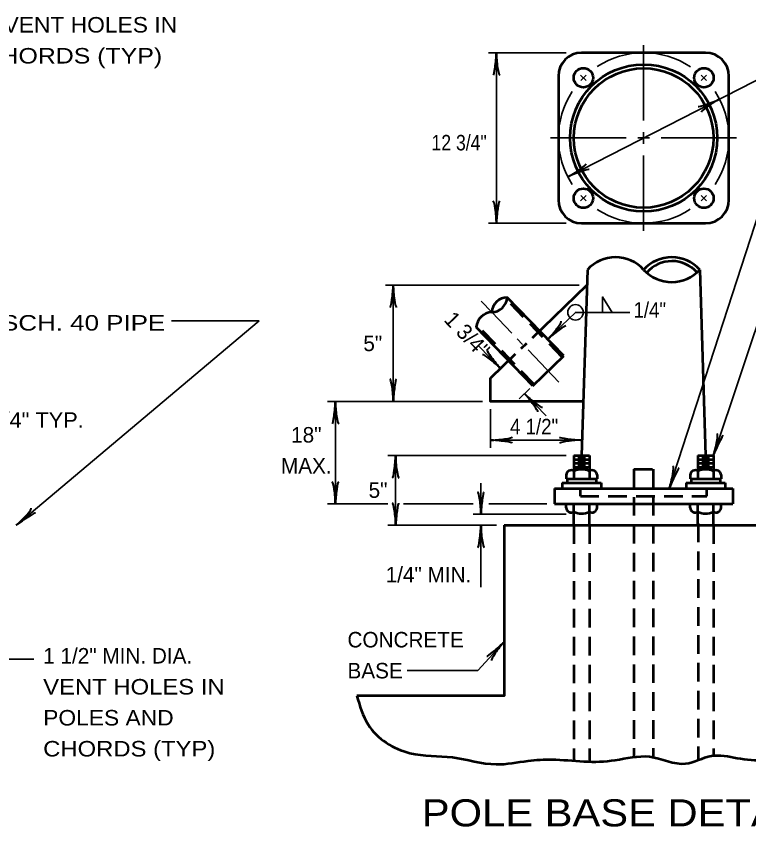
# Model space of a CAD drawing. Extents: x -1 to 679, y -1 to 440.
# Drawn here: x 188.1 to 282.7, y 99.8 to 204.5 of the extents above; entities that cross this region are included whole.
import ezdxf
from ezdxf.enums import TextEntityAlignment as Align

# ---------------------------------------------------------------- set-up
doc = ezdxf.new("R2010")
doc.units = 0
doc.header["$LTSCALE"] = 0.8
doc.linetypes.add('MEDIUM_DASHED', pattern=[4.5, 3, -1.5])
doc.layers.add('1', color=7, linetype='Continuous', lineweight=53)

msp = doc.modelspace()

# ---------------------------------------------------------------- linework, layer by layer
at = {"layer": '1', "lineweight": 35}
for p, q in [((269.1123, 200.7398), (269.1123, 190.9898)), ((259.1123, 199.7398), (249.1122, 199.7398)), ((250.1122, 199.7398), (250.1122, 177.7398)), ((285.127, 196.9573), (259.3254, 183.718)), ((260.9805, 196.8715), (261.6875, 196.1645)), ((277.2439, 196.8715), (276.5369, 196.1645)), ((257.1123, 188.7398), (266.8623, 188.7398)), ((271.3623, 188.7398), (281.1123, 188.7398)), ((269.1123, 186.4898), (269.1123, 176.7398)), ((261.6876, 181.3152), (260.9806, 180.6082)), ((276.5368, 181.3152), (277.2439, 180.6082)), ((259.1123, 177.7398), (249.1122, 177.7398)), ((278.1123, 147.7398), (286.1112, 171.6617)), ((260.7998, 169.7406), (235.7997, 169.7406)), ((236.7997, 169.7406), (236.7997, 154.7364)), ((249.513, 166.2403), (248.1258, 167.6811)), ((252.1137, 163.5388), (249.5129, 166.2403)), ((188.1734, 138.7652), (219.4793, 165.1549)), ((208.2017, 165.1549), (219.4793, 165.1549)), ((253.5009, 162.0981), (252.8073, 162.8185)), ((250.6271, 158.9843), (247.8528, 161.8658)), ((258.1824, 157.2354), (254.1944, 161.3777)), ((253.0632, 155.0832), (254.433, 156.4019)), ((256.5224, 152.861), (253.7482, 155.7426)), ((248.3308, 154.7364), (228.3308, 154.7364)), ((229.3308, 154.7364), (229.3308, 141.4898)), ((249.3308, 153.7364), (249.3308, 148.7364)), ((249.3308, 149.7364), (261.1433, 149.7364)), ((259.1123, 147.7398), (236.1122, 147.7398)), ((237.1122, 147.7398), (237.1122, 138.7398)), ((248.1215, 140.1595), (248.1215, 144.1595)), ((236.1122, 141.4898), (228.3308, 141.4898)), ((247.1215, 141.4898), (238.1122, 141.4898)), ((256.6123, 141.4898), (249.1215, 141.4898)), ((259.1215, 140.1595), (247.1215, 140.1595)), ((250.1122, 138.7398), (236.1122, 138.7398)), ((248.1215, 138.7398), (248.1215, 130.7398)), ((185.5452, 121.4394), (190.434, 121.4394))]:
    msp.add_line(p, q, dxfattribs=at)
at = {"layer": '1'}
for p, q in [((277.1123, 199.7398), (261.1123, 199.7398)), ((258.1123, 196.7398), (258.1123, 180.7398)), ((280.1123, 180.7398), (280.1123, 196.7398)), ((261.1123, 177.7398), (277.1123, 177.7398)), ((261.8623, 171.7398), (261.1122, 147.7398)), ((276.3623, 171.7398), (277.1123, 147.7398)), ((254.7548, 162.9582), (261.7998, 169.7406)), ((258.7974, 160.6037), (251.5151, 168.1678)), ((254.7932, 156.7487), (247.5107, 164.3127)), ((253.3141, 161.5712), (254.0345, 162.2647)), ((249.3308, 157.7364), (252.5937, 160.8776)), ((254.7932, 156.7487), (258.7974, 160.6037)), ((260.1123, 147.7398), (262.1123, 147.7398)), ((260.1123, 147.7398), (260.1123, 145.7398)), ((262.1123, 147.7398), (262.1123, 145.7398)), ((276.1123, 147.7398), (278.1123, 147.7398)), ((276.1123, 147.7398), (276.1123, 145.7398)), ((278.1123, 147.7398), (278.1123, 145.7398)), ((260.1123, 147.2398), (262.1123, 147.2398)), ((260.1123, 146.7398), (262.1123, 146.7398)), ((260.6123, 147.4898), (261.6123, 147.4898)), ((260.6123, 146.9898), (261.6123, 146.9898)), ((276.1123, 147.2398), (278.1123, 147.2398)), ((276.1123, 146.7398), (278.1123, 146.7398)), ((276.6123, 147.4898), (277.6123, 147.4898)), ((276.6123, 146.9898), (277.6123, 146.9898)), ((260.1123, 146.2398), (262.1123, 146.2398)), ((260.1123, 145.7398), (260.1123, 144.7398)), ((260.6123, 146.4898), (261.6123, 146.4898)), ((260.6123, 145.9898), (261.6123, 145.9898)), ((262.1123, 145.7398), (262.1123, 144.7398)), ((276.1123, 146.2398), (278.1123, 146.2398)), ((276.1123, 145.7398), (276.1123, 144.7398)), ((276.6123, 146.4898), (277.6123, 146.4898)), ((276.6123, 145.9898), (277.6123, 145.9898)), ((278.1123, 145.7398), (278.1123, 144.7398)), ((259.1123, 145.2398), (259.1123, 144.7398)), ((259.1123, 144.7398), (263.1123, 144.7398)), ((259.2373, 144.7398), (259.2373, 144.2398)), ((262.9873, 144.7398), (262.9873, 144.2398)), ((263.1123, 145.2398), (263.1123, 144.7398)), ((275.1123, 145.2398), (275.1123, 144.7398)), ((275.1123, 144.7398), (279.1123, 144.7398)), ((275.2373, 144.7398), (275.2373, 144.2398)), ((278.9873, 144.7398), (278.9873, 144.2398)), ((279.1123, 145.2398), (279.1123, 144.7398)), ((257.6123, 143.4898), (280.6123, 143.4898)), ((257.6123, 143.4898), (257.6123, 141.4898)), ((258.6123, 144.2398), (263.6123, 144.2398)), ((258.6123, 144.2398), (258.6123, 143.4898)), ((263.6123, 144.2398), (263.6123, 143.4898)), ((274.6123, 144.2398), (279.6123, 144.2398)), ((274.6123, 144.2398), (274.6123, 143.4898)), ((279.6123, 144.2398), (279.6123, 143.4898)), ((280.6123, 143.4898), (280.6123, 141.4898)), ((257.6123, 141.4898), (280.6123, 141.4898)), ((259.1123, 140.9898), (259.1123, 141.4898)), ((260.1123, 138.7398), (260.1123, 141.4898)), ((262.1123, 138.7398), (262.1123, 141.4898)), ((263.1123, 140.9898), (263.1123, 141.4898)), ((275.1123, 140.9898), (275.1123, 141.4898)), ((276.1123, 138.7398), (276.1123, 141.4898)), ((278.1123, 138.7398), (278.1123, 141.4898)), ((279.1123, 140.9898), (279.1123, 141.4898))]:
    msp.add_line(p, q, dxfattribs=at)
at = {"layer": '1', "linetype": 'MEDIUM_DASHED'}
for p, q in [((258.6172, 160.4302), (251.4701, 167.8537)), ((254.9732, 156.922), (247.5556, 164.6263)), ((267.8623, 145.9898), (267.8623, 108.6702)), ((267.8623, 145.9898), (270.3623, 145.9898)), ((270.3623, 145.9898), (270.3623, 108.8748)), ((260.9482, 142.4898), (260.9482, 143.4898)), ((277.2763, 142.4898), (277.2763, 143.4898)), ((260.9482, 142.4898), (277.2763, 142.4898)), ((260.1123, 138.7398), (260.1123, 108.3108)), ((262.1123, 138.7398), (262.1123, 108.2608)), ((276.1325, 138.9646), (276.1325, 108.4891)), ((278.1123, 138.7398), (278.1123, 108.9461))]:
    msp.add_line(p, q, dxfattribs=at)
at = {"layer": '1', "lineweight": 35}
for points in [[(269.1123, 189.4898), (269.1123, 188.7398), (269.1123, 187.9898)], [(268.3623, 188.7398), (269.1123, 188.7398), (269.8623, 188.7398)], [(272.4242, 143.4898), (285.7704, 184.6273), (289.5754, 184.6273)], [(263.8187, 166.2326), (263.8187, 168.2326), (265.0687, 166.2326)], [(256.7168, 162.7648), (260.3187, 166.2326), (267.3187, 166.2326)], [(251.1122, 123.7043), (247.7334, 119.9972), (238.5786, 119.9972)]]:
    msp.add_lwpolyline(points, dxfattribs=at)
at = {"layer": '1'}
for points in [[(261.3308, 154.7364), (249.3308, 154.7364), (249.3308, 157.7364)], [(251.1122, 138.7398), (251.1122, 116.7398), (232.1122, 116.7398)], [(251.1122, 138.7398), (287.1123, 138.7398), (287.1123, 108.7398)]]:
    msp.add_lwpolyline(points, dxfattribs=at)
for centre, radius in [((269.1123, 188.7398), 9.5), ((261.3341, 196.518), 1.25), ((269.1123, 188.7398), 9), ((276.8904, 196.518), 1.25), ((261.3341, 180.9617), 1.25), ((276.8904, 180.9617), 1.25)]:
    msp.add_circle(centre, radius, dxfattribs=at)
at = {"layer": '1', "lineweight": 35}
msp.add_circle((260.3187, 166.2326), 1, dxfattribs=at)
at = {"layer": '1'}
for centre, radius, start, end in [((261.1123, 196.7398), 3, 90, 180), ((277.1123, 196.7398), 3, 0, 90), ((261.1123, 180.7398), 3, 180, 270), ((277.1123, 180.7398), 3, 270, 0), ((265.4873, 168.4602), 4.8884, 42.13622, 137.86423), ((272.7373, 168.4602), 4.8884, 42.13622, 137.86378), ((272.7654, 168.5443), 4.2995, 41.23283, 139.26556), ((272.7373, 175.0194), 4.8884, 222.13622, 317.86378), ((249.4562, 168.3029), 2.0633, 271.57437, 356.25114), ((251.5719, 166.1054), 2.0633, 91.57437, 176.25114), ((249.5696, 164.1778), 2.0633, 91.57437, 176.25114), ((259.7635, 145.1874), 0.6533, 57.73362, 175.39648), ((261.1123, 143.6559), 2.3115, 64.36559, 115.6344), ((262.461, 145.1874), 0.6533, 4.60352, 122.26638), ((275.7635, 145.1874), 0.6533, 57.73362, 175.39648), ((277.1123, 143.6559), 2.3115, 64.36559, 115.6344), ((278.461, 145.1874), 0.6533, 4.60352, 122.26638), ((259.7635, 141.0423), 0.6533, 184.60352, 302.26638), ((261.1123, 142.5738), 2.3115, 244.3656, 295.63441), ((262.461, 141.0423), 0.6533, 237.73362, 355.39648), ((275.7635, 141.0423), 0.6533, 184.60352, 302.26638), ((277.1123, 142.5738), 2.3115, 244.3656, 295.63441), ((278.461, 141.0423), 0.6533, 237.73362, 355.39648)]:
    msp.add_arc(centre, radius, start, end, dxfattribs=at)
at = {"layer": '1', "lineweight": 35}
for start, end in [(56.77694, 123.15721), (132.39545, 137.60578), (42.39484, 47.60516), (146.85345, 213.14435), (326.86294, 33.16035), (222.39484, 227.60516), (312.39437, 317.6047), (236.86662, 303.17329)]:
    msp.add_arc((269.1123, 188.7398), 11, start, end, dxfattribs=at)
at = {"layer": '1', "lineweight": 40}
for centre, major_axis, ratio, start_param, end_param in [((249.9006, 198.6193), (0.1757, 1.7565), 0.07063, 3.14071475, 5.41810995), ((249.9006, 198.6193), (0.1757, 1.7565), 0.07063, 3.14071475, 5.41810995), ((250.3885, 198.6486), (-0.1562, 1.7857), 0.122415, 0.89635335, 3.14159265), ((250.3885, 198.6486), (-0.1562, 1.7857), 0.122415, 0.89635335, 3.14159265), ((277.8056, 193.4384), (1.6429, 0.6456), 0.07063, 3.14071475, 5.41810995), ((277.8056, 193.4384), (1.6429, 0.6456), 0.07063, 3.14071475, 5.41810995), ((278.0544, 193.0177), (1.5175, 0.9542), 0.122415, 0.89635335, 3.14159265), ((278.0544, 193.0177), (1.5175, 0.9542), 0.122415, 0.89635335, 3.14159265), ((260.1701, 184.462), (-1.5175, -0.9542), 0.122415, 0.89635335, 3.14159265), ((260.4189, 184.0413), (-1.6429, -0.6456), 0.07063, 3.14071475, 5.41810995), ((249.836, 178.831), (0.1562, -1.7857), 0.122415, 0.89635335, 3.14159265), ((250.3239, 178.8603), (-0.1757, -1.7565), 0.07063, 3.14071475, 5.41810995), ((236.5881, 168.6201), (0.1757, 1.7565), 0.07063, 3.14071475, 5.41810995), ((236.5881, 168.6201), (0.1757, 1.7565), 0.07063, 3.14071475, 5.41810995), ((237.076, 168.6494), (-0.1562, 1.7857), 0.122415, 0.89635335, 3.14159265), ((237.076, 168.6494), (-0.1562, 1.7857), 0.122415, 0.89635335, 3.14159265), ((257.3113, 163.7207), (-1.1781, -1.351), 0.122415, 0.89635335, 3.14159265), ((257.6708, 163.3895), (-1.3872, -1.0917), 0.07063, 3.14071475, 5.41810995), ((250.0024, 159.9383), (-1.0917, 1.3871), 0.07063, 6.28230741, 8.55970261), ((250.0024, 159.9383), (-1.0917, 1.3871), 0.07063, 6.28230741, 8.55970261), ((249.6712, 159.5788), (1.351, -1.1781), 0.122415, 0.89635335, 3.14159265), ((249.6712, 159.5788), (1.351, -1.1781), 0.122415, 0.89635335, 3.14159265), ((236.5235, 155.8276), (0.1562, -1.7857), 0.122415, 0.89635335, 3.14159265), ((237.0114, 155.8569), (-0.1757, -1.7565), 0.07063, 3.14071475, 5.41810995), ((254.3729, 154.7886), (1.0917, -1.3872), 0.07063, 6.28230741, 8.55970261), ((254.704, 155.1481), (-1.351, 1.1781), 0.122415, 0.89635335, 3.14159265), ((229.1192, 153.6159), (0.1757, 1.7565), 0.07063, 3.14071475, 5.41810995), ((229.1192, 153.6159), (0.1757, 1.7565), 0.07063, 3.14071475, 5.41810995), ((229.6071, 153.6452), (-0.1562, 1.7857), 0.122415, 0.89635335, 3.14159265), ((229.6071, 153.6452), (-0.1562, 1.7857), 0.122415, 0.89635335, 3.14159265), ((250.4513, 149.5248), (-1.7565, 0.1757), 0.07063, 3.14071475, 5.41810995), ((250.4513, 149.5248), (-1.7565, 0.1757), 0.07063, 3.14071475, 5.41810995), ((250.422, 150.0127), (-1.7857, -0.1562), 0.122415, 0.89635335, 3.14159265), ((250.422, 150.0127), (-1.7857, -0.1562), 0.122415, 0.89635335, 3.14159265), ((260.0521, 149.4601), (1.7857, 0.1562), 0.122415, 0.89635335, 3.14159265), ((260.0228, 149.948), (1.7565, -0.1757), 0.07063, 3.14071475, 5.41810995), ((278.1963, 148.8623), (-0.4182, -1.743), 0.122415, 0.89635335, 3.14159265), ((278.1963, 148.8623), (-0.4182, -1.743), 0.122415, 0.89635335, 3.14159265), ((278.6683, 148.7354), (-0.7236, -1.6101), 0.07063, 3.14071475, 5.41810995), ((278.6683, 148.7354), (-0.7236, -1.6101), 0.07063, 3.14071475, 5.41810995), ((236.9006, 146.6193), (0.1757, 1.7565), 0.07063, 3.14071475, 5.41810995), ((236.9006, 146.6193), (0.1757, 1.7565), 0.07063, 3.14071475, 5.41810995), ((237.3885, 146.6486), (-0.1562, 1.7857), 0.122415, 0.89635335, 3.14159265), ((237.3885, 146.6486), (-0.1562, 1.7857), 0.122415, 0.89635335, 3.14159265), ((272.4981, 144.613), (-0.4025, -1.7467), 0.122415, 0.89635335, 3.14159265), ((272.9712, 144.4903), (-0.7091, -1.6165), 0.07063, 3.14071475, 5.41810995), ((229.0545, 142.581), (0.1562, -1.7857), 0.122415, 0.89635335, 3.14159265), ((229.5424, 142.6103), (-0.1757, -1.7565), 0.07063, 3.14071475, 5.41810995), ((247.8452, 141.2507), (0.1562, -1.7857), 0.122415, 0.89635335, 3.14159265), ((247.8452, 141.2507), (0.1562, -1.7857), 0.122415, 0.89635335, 3.14159265), ((248.3331, 141.28), (-0.1757, -1.7565), 0.07063, 3.14071475, 5.41810995), ((248.3331, 141.28), (-0.1757, -1.7565), 0.07063, 3.14071475, 5.41810995), ((236.836, 139.831), (0.1562, -1.7857), 0.122415, 0.89635335, 3.14159265), ((237.3239, 139.8603), (-0.1757, -1.7565), 0.07063, 3.14071475, 5.41810995), ((188.8297, 139.6797), (-1.2647, -1.2703), 0.122415, 0.89635335, 3.14159265), ((189.1665, 139.3256), (-1.4562, -0.9978), 0.07063, 3.14071475, 5.41810995), ((247.9099, 137.6193), (0.1757, 1.7565), 0.07063, 3.14071475, 5.41810995), ((248.3978, 137.6486), (-0.1562, 1.7857), 0.122415, 0.89635335, 3.14159265), ((250.2011, 123.0187), (-1.313, -1.1798), 0.07063, 6.28230741, 8.55970261), ((250.5814, 122.7117), (1.0875, 1.4249), 0.122415, 0.89635335, 3.14159265)]:
    msp.add_ellipse(centre, major_axis=major_axis, ratio=ratio, start_param=start_param, end_param=end_param, dxfattribs=at)
at = {"layer": '1'}
msp.add_spline([(232.1122, 116.7398), (233.5565, 113.0112), (238.9478, 109.3259), (244.4291, 108.7867), (250.09, 107.8877), (254.2234, 108.3372), (257.2786, 108.517), (261.4119, 108.2473), (265.4555, 108.4271), (269.8584, 108.8765), (274.531, 107.9777), (277.8557, 108.9664), (281.1803, 108.6967), (284.7746, 108.4271), (287.1123, 108.7398)], degree=3, dxfattribs=at)

# ---------------------------------------------------------------- texts
for s, height, width, p in [('1 1/2" MIN. DIA. VENT HOLES IN', 2, 1.1, (164.5407, 202.355)), ('POLES AND CHORDS (TYP)', 2, 1.2, (164.5407, 198.355)), ('12 3/4"', 2, 0.85, (241.7348, 187.1393)), ('1/4"', 2, 0.9, (267.8037, 165.5416)), ('5" SCH. 40 PIPE', 2, 1.25, (182.2202, 163.8767)), ('1/4" TYP.', 2, 1.05, (184.9439, 151.3248)), ('4 1/2"', 2, 0.9, (251.8736, 150.4872)), ('VENT HOLES IN', 2, 1.15, (191.6259, 116.8959)), ('POLES AND', 2, 1.1, (191.6259, 112.8959)), ('CHORDS (TYP)', 2, 1.15, (191.6259, 108.8959)), ('POLE BASE DETAIL', 3.5, 1.15, (240.4821, 99.8684))]:
    msp.add_text(s, height=height, dxfattribs=dict(at, width=width)).set_placement(p)
msp.add_text('1 3/4"', height=2, rotation=313.914, dxfattribs=at).set_placement((243.2204, 165.1728))
for s, p in [('5"', (232.9386, 161.222)), ('5"', (233.6194, 142.2792)), ('1/4" MIN.', (235.8213, 131.3707)), ('CONCRETE', (230.8932, 122.9726)), ('1 1/2" MIN. DIA.', (191.6259, 120.8959)), ('BASE', (230.8932, 118.9726))]:
    msp.add_text(s, height=2, dxfattribs=at).set_placement(p)
for s, p in [('18"', (225.5817, 149.4233)), ('MAX.', (225.5817, 145.4233))]:
    msp.add_text(s, height=2, dxfattribs=at).set_placement(p, align=Align.CENTER)

doc.saveas('drawing.dxf')
